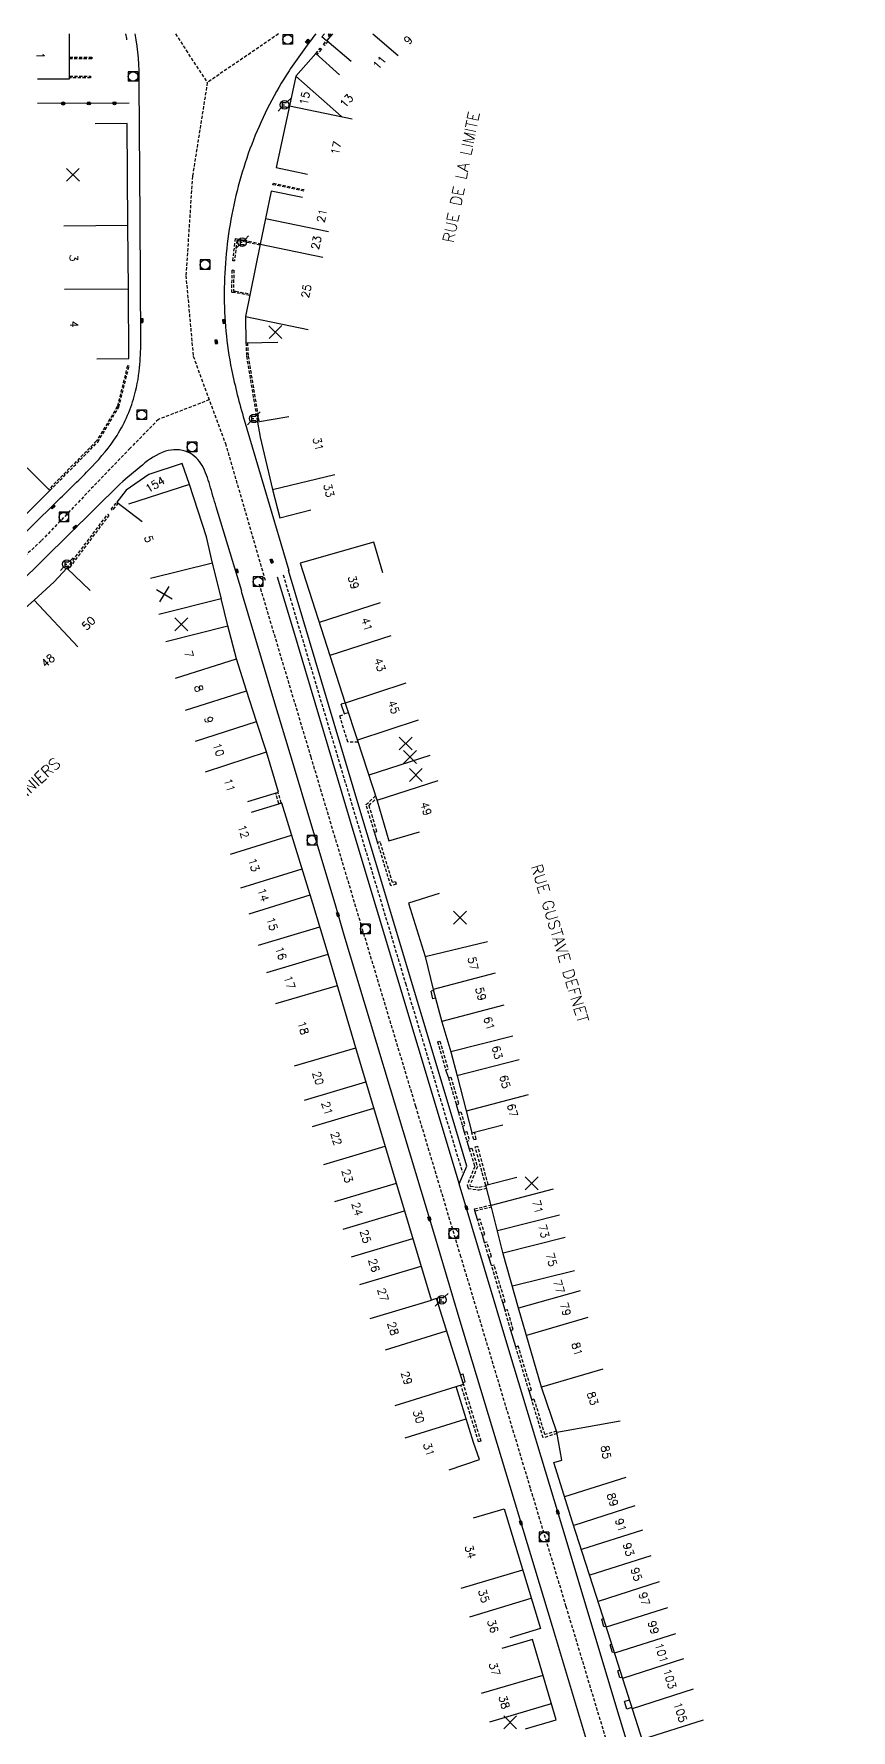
# Model space of a CAD drawing. Header units: millimetres. Extents: x 114000 to 119599, y 121000 to 124063.
# Drawn here: x 114544.1 to 114671.6, y 121735 to 122000 of the extents above; entities that cross this region are included whole.
import ezdxf
from ezdxf.enums import TextEntityAlignment as Align

# ---------------------------------------------------------------- set-up
doc = ezdxf.new("R2010")
doc.units = ezdxf.units.MM
doc.linetypes.add('DASHED', pattern=[0.75, 0.5, -0.25])
doc.layers.get('0').update_dxf_attribs({"linetype": 'CONTINUOUS'})
for name, color, linetype in [('W0001', 6, 'DASHED'), ('W0008', 7, 'CONTINUOUS'), ('W0100', 7, 'CONTINUOUS'), ('W0105', 7, 'CONTINUOUS'), ('W0112', 1, 'DASHED'), ('W0322', 7, 'CONTINUOUS'), ('W0400', 7, 'CONTINUOUS'), ('W0420', 7, 'CONTINUOUS'), ('W0471', 7, 'CONTINUOUS'), ('W0989', 7, 'CONTINUOUS'), ('W0991', 7, 'CONTINUOUS'), ('W1102', 7, 'CONTINUOUS')]:
    doc.layers.add(name, color=color, linetype=linetype)
doc.styles.get("Standard").update_dxf_attribs({"font": 'romans.shx', "width": 0.85})

# ---------------------------------------------------------------- blocks, each defined once
blk = doc.blocks.new('T400')
for p, q in [((-0.15, 0.3), (0.15, 0.3)), ((-0.15, -0.25), (-0.15, 0.3)), ((-0.15, 0.15), (0.15, 0.15)), ((-0.15, 0), (0.15, 0)), ((0.15, 0.3), (0.15, -0.25)), ((-0.15, -0.15), (0.15, -0.15)), ((-0.15, -0.25), (-0.15, -0.3)), ((-0.15, -0.3), (0.15, -0.3)), ((0.15, -0.3), (0.15, -0.25))]:
    blk.add_line(p, q)
blk = doc.blocks.new('T420')
for p, q in [((0.75, 0.75), (-0.75, 0.75)), ((-0.75, 0.75), (-0.75, -0.75)), ((0.75, 0.75), (0.75, -0.75)), ((0.75, -0.75), (-0.75, -0.75))]:
    blk.add_line(p, q)
blk.add_ellipse((0, 0), major_axis=(-0.53, 0.53), ratio=1, start_param=3.926991, end_param=10.210176)
blk = doc.blocks.new('T471')
for p, q in [((-0.333334, 0.333334), (-0.333334, -0.333334)), ((-0.333334, 0.333334), (0.333334, 0.333334)), ((-0.333334, 0), (0, 0)), ((0.500001, 0.500001), (1.000002, 1.000002)), ((-0.500001, -0.500001), (-1.000002, -1.000002)), ((-0.333334, -0.333334), (0.333334, -0.333334))]:
    blk.add_line(p, q)
blk.add_ellipse((0, 0), major_axis=(0.471405, 0.471405), ratio=1, start_param=5.4977871438, end_param=11.780972451)
blk = doc.blocks.new('t991o')
at = {"color": 0, "linetype": 'Continuous'}
for p, q in [((-1, 1), (1, -1)), ((-1, -1), (1, 1))]:
    blk.add_line(p, q, dxfattribs=at)
blk = doc.blocks.new('t322o')
at = {"color": 0, "linetype": 'Continuous'}
for radius in [0.25, 0.15]:
    blk.add_circle((0, 0), radius, dxfattribs=at)

msp = doc.modelspace()

# ---------------------------------------------------------------- linework, layer by layer
at = {"layer": 'W0001'}
for points in [[(114566.15, 122000), (114571.12, 121992.4)], [(114582.24, 122000), (114571.12, 121992.4), (114568.81, 121977.76), (114567.78, 121962.23), (114568.93, 121949.64), (114573.94, 121936.03), (114580.2, 121914.53)], [(114571.44, 121942.84), (114563.52, 121939.79), (114559.08, 121935.28), (114545.19, 121920.79), (114536.32, 121912.52), (114530.61, 121907.33), (114525.16, 121902.81), (114514.41, 121894.8), (114499.41, 121884.15), (114486.62, 121873.92), (114474.01, 121862.93), (114469.57, 121858.67), (114465.99, 121854.15), (114462.93, 121850.14), (114460.03, 121845.71), (114457.55, 121840.34), (114455, 121832.16), (114455.59, 121823.64), (114456.87, 121818.61), (114459.77, 121809.67), (114465.1, 121794.71)], [(114582.97, 121915.49), (114591.86, 121885.72), (114602.05, 121851.69), (114610.91, 121822.21)], [(114669.24, 121627.33), (114657.43, 121657.31), (114650, 121678.65), (114645.02, 121694.68), (114638.58, 121716.26), (114633.75, 121732.32), (114627.14, 121754.31), (114621.56, 121772.82), (114610.71, 121808.97), (114603.67, 121832.45), (114595.17, 121860.73), (114587.33, 121887), (114579.25, 121914.03)]]:
    msp.add_lwpolyline(points, dxfattribs=at)
at = {"layer": 'W0008', "flags": 128}
for points in [[(114489.55, 121899.08), (114501.5, 121896.75), (114501.49, 121896.56, 0.032), (114506.97, 121895.7, 0.0795), (114510.64, 121895.93, 0.0811), (114515.06, 121898.18), (114523.16, 121904.16, 0.0027), (114528.32, 121908.36, 0.0215), (114532.41, 121911.98), (114547.58, 121926.89, 0.0063), (114552.61, 121931.87, 0.0425), (114556.55, 121936.54, 0.0761), (114559.61, 121942.96, 0.0492), (114560.56, 121947.87, 0.018), (114560.76, 121951.86), (114560.65, 121971.08), (114560.49, 121992.37, 0.046171), (114559.89, 122000, 0.0441)], [(114588.04, 122000, 0.016006), (114583.88, 121994.24, 0.0506), (114578.33, 121983.46, 0.0469), (114574.94, 121971.77, 0.0464), (114573.77, 121959.58, 0.0502), (114574.89, 121947.59, 0.0188), (114576.88, 121939.72), (114583.86, 121916.19)], [(114576.5, 121912.97), (114572.52, 121926.11, -0.0013), (114571.51, 121929.51, 0.0632), (114570.32, 121932.57, 0.151), (114568.09, 121934.68, 0.1753), (114564.6, 121934.8, 0.0982), (114561, 121932.65, 0.0092), (114557.5, 121929.68), (114537.67, 121910.12, -0.0103), (114532.48, 121905.32, -0.0205), (114524.33, 121898.85), (114490.27, 121873.67, 0.0209), (114487.07, 121871.1, 0.0694), (114485, 121868.87, 0.0717), (114484.17, 121867.01, 0.1407), (114484.03, 121864.6, 0.0416), (114484.37, 121863.77), (114486.76, 121860.46)]]:
    msp.add_lwpolyline(points, format="xyb", dxfattribs=at)
at = {"layer": 'W0008'}
for points in [[(114610.47, 121820.28), (114604.01, 121841.76), (114594.19, 121874.51), (114584.45, 121907.2), (114582.07, 121915.12)], [(114671.58, 121628.85), (114664.46, 121647.32), (114660.24, 121658.37), (114657.61, 121665.31), (114653.7, 121676.87), (114649.77, 121689.37), (114647.81, 121695.68), (114644.85, 121705.79), (114639.7, 121723.02), (114635.41, 121737.2), (114626.59, 121766.51), (114618.35, 121793.93), (114610.44, 121820.36), (114611.65, 121823.15), (114609.16, 121831.33), (114599.56, 121863.41), (114599.24, 121864.48), (114598.53, 121866.92), (114594.95, 121878.82), (114586.01, 121908.69), (114583.78, 121916.17)], [(114576.43, 121912.94), (114581.63, 121895.53), (114584.53, 121885.85), (114587.08, 121877.33), (114591.01, 121864.16), (114592.45, 121859.24), (114600.65, 121831.96), (114606.41, 121812.81), (114610.4, 121799.49), (114624.93, 121751.25), (114635.1, 121717.41), (114643.07, 121690.86), (114647.51, 121676.55), (114650.78, 121666.7), (114653.77, 121658.49), (114657.49, 121648.74), (114666.9, 121625.69)]]:
    msp.add_lwpolyline(points, dxfattribs=at)
at = {"layer": 'W0100', "flags": 128}
for points in [[(114544.63, 121992.98), (114549.63, 121993), (114549.6, 122000)], [(114589.73, 121998.92), (114589.01, 121999.53), (114589.42, 122000)], [(114590.65, 122000), (114589.78, 121998.97), (114593.59, 121995.73)], [(114591.78, 121993.63), (114588.04, 121996.94), (114584.92, 121993.4), (114583.96, 121988.78), (114581.88, 121979.13), (114586.77, 121978.07)], [(114553.9, 121949.26), (114558.9, 121949.28), (114558.84, 121960.12), (114558.72, 121970.08), (114558.61, 121986), (114553.61, 121985.96)], [(114586, 121974.45), (114581.1, 121975.45), (114580.23, 121971.15), (114579.39, 121967.18), (114577.08, 121955.85), (114577.14, 121951.75), (114582.14, 121951.83)], [(114583.87, 121940.2), (114578.95, 121939.33), (114579.35, 121937.02), (114581.32, 121928.82), (114582.42, 121924.42), (114587.27, 121925.64)], [(114535.81, 121925.08), (114539.32, 121921.53), (114542.83, 121924.94), (114546.55, 121928.67), (114543.03, 121932.23)], [(114552.83, 121913.06), (114549.23, 121916.52), (114547.22, 121914.43), (114544.12, 121911.54), (114537.2, 121905.47), (114530.53, 121900.98), (114527.11, 121898.23), (114520.38, 121892.82), (114516.29, 121889.59), (114512.52, 121886.56), (114509.19, 121883.85), (114505.76, 121881.02), (114502.54, 121878.51), (114498.75, 121875.41), (114501.91, 121871.54)]]:
    msp.add_lwpolyline(points, dxfattribs=at)
at = {"layer": 'W0100'}
for points in [[(114590.28, 122000), (114589.98, 121999.64), (114590.38, 121999.68)], [(114590, 122000), (114590.38, 121999.68), (114590.35, 122000)], [(114573.35, 121911.76), (114571.95, 121917.35), (114571, 121921.43), (114568.35, 121929.62), (114567.19, 121932.92), (114562.02, 121931.2), (114558.45, 121928.72), (114557.01, 121926.85), (114560.97, 121923.81)], [(114598.5, 121915.83), (114597.11, 121920.63), (114585.64, 121917.31), (114590.25, 121902.9), (114592.63, 121895.44), (114594.56, 121889.64), (114597.61, 121880.21), (114599.45, 121873.94), (114604.24, 121875.35)], [(114577.44, 121880.1), (114582.23, 121881.53), (114580.36, 121887.83), (114578.8, 121892.6), (114577.26, 121897.41), (114575.68, 121902.4), (114574.35, 121907.54), (114573.27, 121911.79)], [(114608.86, 121775.69), (114613.6, 121777.3), (114612.69, 121779.98), (114609.97, 121788.71), (114611.09, 121789.09), (114606.9, 121802.43), (114606.1, 121802.19), (114594.3, 121841.63), (114589.98, 121856.24), (114587.6, 121864.17), (114582.74, 121879.83), (114577.97, 121878.35)], [(114607.29, 121865.73), (114602.52, 121864.23), (114605.14, 121855.86), (114606.38, 121850.73), (114607.72, 121845.69), (114609.14, 121840.98), (114610.1, 121837.24), (114612.43, 121828.34), (114617.26, 121829.61)], [(114646.22, 121727.25), (114641.46, 121725.73), (114632.85, 121752.81), (114628.14, 121767.54), (114625.18, 121776.82), (114626.44, 121777.19), (114625.67, 121781.57), (114623.27, 121788.6), (114619.68, 121800.95), (114617.32, 121809.42), (114615.42, 121816.95), (114614.57, 121820.14), (114619.41, 121821.42)], [(114612.67, 121768.17), (114617.46, 121769.62), (114623.12, 121750.9), (114618.33, 121749.45)], [(114620.78, 121735.21), (114625.58, 121736.62), (114621.89, 121749.17), (114617.09, 121747.76)]]:
    msp.add_lwpolyline(points, dxfattribs=at)
at = {"layer": 'W0105'}
for p, q in [((114592.62, 121895.48), (114592.04, 121895.28)), ((114593.14, 121893.97), (114592.56, 121893.77)), ((114606.42, 121850.57), (114606.04, 121850.48)), ((114606.72, 121849.38), (114606.34, 121849.28)), ((114610.63, 121790.55), (114611.06, 121790.67)), ((114611.02, 121789.34), (114611.39, 121789.44)), ((114632.96, 121752.43), (114632.68, 121752.35)), ((114633.28, 121751.25), (114633, 121751.18)), ((114634.21, 121748.4), (114633.98, 121748.34)), ((114634.57, 121747.23), (114634.34, 121747.16)), ((114635.49, 121744.38), (114635.17, 121744.28)), ((114635.86, 121743.29), (114635.5, 121743.18)), ((114637.02, 121739.72), (114636.23, 121739.48)), ((114637.37, 121738.56), (114636.59, 121738.32))]:
    msp.add_line(p, q, dxfattribs=at)
for points in [[(114592.56, 121893.77), (114592.04, 121895.28)], [(114597.69, 121873.74), (114597.22, 121875.29)], [(114606.34, 121849.28), (114606.04, 121850.48)], [(114608.32, 121838.19), (114608.74, 121836.93)], [(114609.97, 121832.76), (114610.31, 121831.52)], [(114610.95, 121829.4), (114611.23, 121828.44)], [(114611.62, 121827.04), (114612.01, 121825.83)], [(114613.28, 121814.8), (114612.9, 121816.16)], [(114614.37, 121811.2), (114614.05, 121812.35)], [(114615.49, 121807.6), (114615.07, 121808.92)], [(114617.59, 121800.62), (114617.22, 121801.81)], [(114619.26, 121794.93), (114618.48, 121797.48)], [(114611.39, 121789.44), (114611.06, 121790.67)], [(114621.75, 121786.67), (114621.33, 121788.02)], [(114633, 121751.18), (114632.68, 121752.35)], [(114634.34, 121747.16), (114633.98, 121748.34)], [(114635.5, 121743.18), (114635.17, 121744.28)], [(114636.59, 121738.32), (114636.23, 121739.48)]]:
    msp.add_lwpolyline(points, dxfattribs=at)
at = {"layer": 'W0112'}
for p, q in [((114581.81, 121881.39), (114582.19, 121881.51)), ((114597.35, 121880.97), (114597.49, 121880.55)), ((114582.29, 121879.76), (114582.67, 121879.87)), ((114597.22, 121875.29), (114597.6, 121875.41)), ((114597.69, 121873.74), (114598.08, 121873.85)), ((114600.49, 121867.55), (114600.6, 121867.17)), ((114607.04, 121842.57), (114607.43, 121842.68)), ((114608.32, 121838.19), (114608.7, 121838.3)), ((114608.74, 121836.93), (114609.13, 121837.04)), ((114609.97, 121832.76), (114610.36, 121832.87)), ((114610.31, 121831.52), (114610.69, 121831.64)), ((114610.95, 121829.4), (114611.33, 121829.52)), ((114611.23, 121828.44), (114611.62, 121828.55)), ((114611.62, 121827.04), (114612.01, 121827.15)), ((114612.7, 121827.27), (114613.09, 121827.37)), ((114612.01, 121825.83), (114612.4, 121825.94)), ((114612.93, 121826.15), (114613.32, 121826.25)), ((114612.9, 121816.16), (114615.47, 121816.77)), ((114613.28, 121814.8), (114613.66, 121814.92)), ((114614.05, 121812.35), (114614.43, 121812.47)), ((114614.37, 121811.2), (114614.76, 121811.31)), ((114615.07, 121808.92), (114615.45, 121809.04)), ((114615.49, 121807.6), (114615.87, 121807.72)), ((114617.22, 121801.81), (114617.6, 121801.93)), ((114617.59, 121800.62), (114617.98, 121800.73)), ((114618.48, 121797.48), (114618.86, 121797.59)), ((114619.26, 121794.93), (114619.64, 121795.04)), ((114613.47, 121780.06), (114610.71, 121788.96)), ((114621.33, 121788.02), (114621.71, 121788.14)), ((114621.75, 121786.67), (114622.13, 121786.79)), ((114613.85, 121780.18), (114613.47, 121780.06))]:
    msp.add_line(p, q, dxfattribs=at)
for points in [[(114588.04, 121996.94), (114588.74, 121997.76), (114588.93, 121997.6), (114588.22, 121996.78)], [(114589.97, 121998.81), (114589.46, 121998.21), (114589.27, 121998.37), (114589.78, 121998.97)], [(114549.62, 121996.35), (114553.08, 121996.36), (114553.08, 121996.11), (114549.62, 121996.1)], [(114549.63, 121993.4), (114552.91, 121993.41), (114552.91, 121993.16), (114549.63, 121993.15)], [(114586.21, 121975.44), (114581.37, 121976.45), (114581.43, 121976.7), (114586.26, 121975.68)], [(114579.35, 121966.98), (114576.06, 121967.68), (114575.74, 121967.74), (114575.36, 121964.55), (114575.11, 121964.57), (114575.53, 121968.03), (114576.11, 121967.93), (114579.4, 121967.23)], [(114577.75, 121959.13), (114575.52, 121959.58), (114574.93, 121959.59), (114575.03, 121963.13), (114575.28, 121963.12), (114575.19, 121959.84), (114575.54, 121959.83), (114577.8, 121959.37)], [(114577.15, 121951.75), (114577.25, 121949.64), (114578.95, 121939.33)], [(114577.4, 121951.75), (114577.5, 121949.67), (114579.19, 121939.38)], [(114546.55, 121928.67), (114554.04, 121936.25), (114557.31, 121941.69), (114558.91, 121948.11), (114558.66, 121948.17), (114557.08, 121941.78), (114553.84, 121936.41), (114546.37, 121928.85)], [(114557.2, 121926.7), (114556.29, 121925.59), (114556.1, 121925.75), (114557.01, 121926.85)], [(114549.23, 121916.52), (114555.58, 121924.98), (114555.78, 121924.83), (114549.41, 121916.35)], [(114594.65, 121889.36), (114593.04, 121889.39), (114591.8, 121893.47), (114592.56, 121893.77)], [(114582.29, 121879.76), (114581.81, 121881.39)], [(114582.67, 121879.87), (114582.19, 121881.51)], [(114597.22, 121875.29), (114595.9, 121879.6), (114597.35, 121880.97)], [(114597.6, 121875.41), (114596.36, 121879.48), (114597.49, 121880.55)], [(114600.6, 121867.17), (114599.76, 121866.93), (114597.69, 121873.74)], [(114600.49, 121867.55), (114600.03, 121867.42), (114598.08, 121873.85)], [(114607.04, 121842.57), (114608.32, 121838.19)], [(114607.43, 121842.68), (114608.7, 121838.3)], [(114608.74, 121836.93), (114609.97, 121832.76)], [(114609.13, 121837.04), (114610.36, 121832.87)], [(114610.31, 121831.52), (114610.95, 121829.4)], [(114610.69, 121831.64), (114611.33, 121829.52)], [(114611.23, 121828.44), (114611.62, 121827.04)], [(114611.62, 121828.55), (114612.01, 121827.15)], [(114612.7, 121827.27), (114612.43, 121828.34)], [(114613.09, 121827.37), (114612.82, 121828.44)], [(114612.01, 121825.83), (114612.85, 121823.07), (114611.69, 121820.2), (114611.83, 121819.65), (114613.55, 121819.42), (114614.68, 121819.7)], [(114612.4, 121825.94), (114613.28, 121823.05), (114612.11, 121820.17), (114612.15, 121820.01), (114613.53, 121819.83), (114614.59, 121820.08)], [(114614.57, 121820.14), (114612.93, 121826.15)], [(114614.96, 121820.24), (114613.32, 121826.25)], [(114612.9, 121816.16), (114612.82, 121816.45), (114615.4, 121817.06)], [(114614.05, 121812.35), (114613.28, 121814.8)], [(114614.43, 121812.47), (114613.66, 121814.92)], [(114615.45, 121809.04), (114614.76, 121811.31)], [(114615.07, 121808.92), (114614.37, 121811.2)], [(114617.22, 121801.81), (114615.49, 121807.6)], [(114617.6, 121801.93), (114615.87, 121807.72)], [(114618.48, 121797.48), (114617.59, 121800.62)], [(114618.86, 121797.59), (114617.98, 121800.73)], [(114621.33, 121788.02), (114619.26, 121794.93)], [(114621.71, 121788.14), (114619.64, 121795.04)], [(114613.85, 121780.18), (114611.09, 121789.1)], [(114625.7, 121781.36), (114623.55, 121780.69), (114621.75, 121786.67)], [(114625.61, 121781.75), (114623.82, 121781.19), (114622.13, 121786.79)]]:
    msp.add_lwpolyline(points, dxfattribs=at)
at = {"layer": 'W0322'}
msp.add_line((114558.92, 121989.17), (114544.64, 121989.12), dxfattribs=at)
at = {"layer": 'W0322', "flags": 128}
msp.add_lwpolyline([(114558.59, 121999.07, 0.00476), (114558.43, 122000, 0.0404)], format="xyb", dxfattribs=at)
at = {"layer": 'W1102'}
for p, q in [((114596.94, 122000), (114600.91, 121996.64)), ((114584.92, 121993.4), (114592.06, 121987.1)), ((114583.96, 121988.78), (114593.75, 121986.75)), ((114580.23, 121971.15), (114590.03, 121969.15)), ((114558.72, 121970.08), (114548.72, 121969.96)), ((114579.39, 121967.18), (114589.17, 121965.11)), ((114558.84, 121960.12), (114548.84, 121960.06)), ((114577.08, 121955.85), (114586.88, 121953.85)), ((114581.32, 121928.82), (114591.04, 121931.15)), ((114568.35, 121929.62), (114558.84, 121926.53)), ((114571.95, 121917.35), (114562.25, 121914.92)), ((114544.12, 121911.54), (114550.94, 121904.23)), ((114563.58, 121909.34), (114573.27, 121911.79)), ((114598.12, 121911.12), (114588.6, 121908.07)), ((114564.65, 121905.1), (114574.34, 121907.54)), ((114599.77, 121905.95), (114590.24, 121902.91)), ((114566.14, 121899.38), (114575.68, 121902.4)), ((114567.74, 121894.34), (114577.26, 121897.4)), ((114602.13, 121898.58), (114592.64, 121895.43)), ((114569.3, 121889.5), (114578.8, 121892.6)), ((114604.05, 121892.81), (114594.56, 121889.65)), ((114570.85, 121884.74), (114580.36, 121887.83)), ((114605.83, 121887.28), (114596.32, 121884.21)), ((114607.12, 121883.3), (114597.6, 121880.23)), ((114574.74, 121871.89), (114584.29, 121874.85)), ((114576.37, 121866.62), (114585.92, 121869.58)), ((114577.64, 121862.54), (114587.19, 121865.5)), ((114579.13, 121857.63), (114588.7, 121860.5)), ((114580.4, 121853.38), (114589.98, 121856.25)), ((114614.87, 121858.17), (114605.15, 121855.83)), ((114581.83, 121848.53), (114591.42, 121851.37)), ((114616.04, 121853.29), (114606.38, 121850.71)), ((114617.38, 121848.29), (114607.72, 121845.71)), ((114618.83, 121843.45), (114609.14, 121840.97)), ((114584.71, 121838.79), (114594.3, 121841.63)), ((114619.78, 121839.73), (114610.09, 121837.26)), ((114586.31, 121833.45), (114595.89, 121836.32)), ((114621.22, 121834.25), (114611.54, 121831.71)), ((114587.54, 121829.33), (114597.12, 121832.19)), ((114589.32, 121823.38), (114598.9, 121826.24)), ((114591.05, 121817.59), (114600.63, 121820.46)), ((114625.08, 121819.52), (114615.42, 121816.96)), ((114592.34, 121813.3), (114601.92, 121816.16)), ((114626.1, 121815.48), (114616.41, 121813.04)), ((114593.64, 121808.96), (114603.22, 121811.83)), ((114626.98, 121812), (114617.29, 121809.56)), ((114594.93, 121804.64), (114604.51, 121807.5)), ((114628.42, 121806.8), (114618.73, 121804.36)), ((114629.31, 121803.64), (114619.68, 121800.96)), ((114596.52, 121799.32), (114606.1, 121802.19)), ((114630.52, 121799.49), (114620.92, 121796.69)), ((114598.93, 121794.43), (114608.47, 121797.43)), ((114632.87, 121791.4), (114623.27, 121788.61)), ((114600.42, 121785.74), (114609.97, 121788.71)), ((114601.99, 121780.71), (114611.54, 121783.68)), ((114635.53, 121783.27), (114625.68, 121781.54)), ((114636.42, 121774.49), (114626.89, 121771.46)), ((114637.83, 121770.06), (114628.31, 121767.01)), ((114639.04, 121766.27), (114629.52, 121763.23)), ((114640.32, 121762.28), (114630.8, 121759.23)), ((114610.76, 121757.2), (114620.34, 121760.09)), ((114612.12, 121752.72), (114621.69, 121755.62)), ((114641.63, 121758.18), (114632.11, 121755.14)), ((114642.92, 121754.15), (114633.39, 121751.12)), ((114644.21, 121750.09), (114634.68, 121747.07)), ((114645.46, 121746.15), (114635.93, 121743.12)), ((114613.93, 121740.79), (114623.53, 121743.61)), ((114646.96, 121741.41), (114637.43, 121738.38)), ((114615.24, 121736.35), (114624.83, 121739.18)), ((114648.5, 121736.58), (114638.97, 121733.55))]:
    msp.add_line(p, q, dxfattribs=at)

# ---------------------------------------------------------------- block references
at = {"layer": 'W0322', "rotation": 180.2203110947126}
for p in [(114548.64, 121989.13), (114552.64, 121989.15), (114556.64, 121989.16)]:
    msp.add_blockref('t322o', p, dxfattribs=at)
at = {"layer": 'W0400'}
for p, rotation in [((114586.78, 121998.84), 140.0854299198357), ((114560.92, 121955.24), 359.9742210378034), ((114573.71, 121955.08), 3.867052841239293), ((114572.52, 121951.91), 7.867955637531007), ((114547.05, 121926.11), 133.0891199817346), ((114550.48, 121922.94), 312.2151829752747), ((114581.17, 121917.68), 18.4556642662211), ((114575.73, 121916.13), 18.17372420956059), ((114591.51, 121862.45), 16.51785306301788), ((114611.56, 121816.62), 196.6991675680873), ((114605.78, 121814.93), 17.17046253732381), ((114625.82, 121769.05), 196.2706527867789), ((114620.06, 121767.42), 16.60893179061971)]:
    msp.add_blockref('T400', p, dxfattribs=dict(at, rotation=rotation))
at = {"layer": 'W0420'}
for p in [(114583.68, 121999.13), (114559.55, 121993.35), (114570.78, 121963.95), (114560.87, 121940.5), (114568.75, 121935.47), (114548.74, 121924.52), (114548.74, 121924.51), (114579.05, 121914.42), (114587.45, 121874.04), (114595.8, 121860.18), (114609.56, 121812.57), (114623.69, 121765.18)]:
    msp.add_blockref('T420', p, dxfattribs=at)
at = {"layer": 'W0471'}
for p in [(114583.16, 121988.93), (114576.57, 121967.46), (114578.38, 121939.94), (114549.2, 121917.18), (114607.71, 121802.26)]:
    msp.add_blockref('T471', p, dxfattribs=at)
at = {"layer": 'W0991'}
for p, rotation in [((114550.16, 121977.98), 270.3938955274834), ((114581.76, 121953.43), 270.887997418063), ((114564.41, 121912.49), 284.073129157759), ((114567.07, 121907.77), 90), ((114602.08, 121889.16), 90), ((114602.76, 121887.05), 90), ((114603.67, 121884.23), 90), ((114610.57, 121861.94), 90), ((114621.74, 121820.45), 90), ((114618.39, 121736.25), 90)]:
    msp.add_blockref('t991o', p, dxfattribs=dict(at, rotation=rotation))

# ---------------------------------------------------------------- texts
at = {"layer": 'W0989'}
for s, rotation, p in [('RUE DE LA LIMITE', 78.732, (114610.73, 121977.63)), ('RUE DES FERRONNIERS', 42.6092, (114537.69, 121877.14)), ('RUE GUSTAVE DEFNET', 286.7316, (114626.15, 121857.92))]:
    msp.add_text(s, height=1.75, rotation=rotation, dxfattribs=at).set_placement(p, align=Align.MIDDLE)
at = {"layer": 'W0991'}
for s, rotation, p in [('9', 49.7608, (114602.48, 121999.04)), ('1', 270.2203, (114545.09, 121996.61)), ('11', 49.6839, (114598.01, 121995.53)), ('15', 78.2776, (114586.33, 121989.94)), ('13', 48.5494, (114592.85, 121989.54)), ('17', 77.8401, (114591.23, 121982.16)), ('21', 78.5109, (114589, 121971.6)), ('23', 78.0207, (114588.12, 121967.4)), ('3', 270.698, (114550.28, 121965)), ('25', 78.4705, (114586.56, 121959.82)), ('4', 270.3268, (114550.37, 121954.65)), ('31', 282.7096, (114588.42, 121935.95)), ('154', 30.781, (114562.97, 121929.61)), ('33', 284.089, (114590.11, 121928.69)), ('5', 286.3774, (114561.99, 121921.09)), ('39', 287.7153, (114593.94, 121914.33)), ('50', 44.2637, (114552.61, 121907.94)), ('41', 287.7181, (114596.04, 121907.77)), ('48', 41.2404, (114546.26, 121902.12)), ('7', 284.5248, (114568.26, 121903.12)), ('43', 287.7349, (114598.06, 121901.45)), ('8', 287.5821, (114569.81, 121897.74)), ('45', 288.4171, (114600.22, 121894.83)), ('9', 287.8316, (114571.37, 121892.85)), ('10', 288.0427, (114572.88, 121888.2)), ('11', 286.579, (114574.6, 121882.65)), ('49', 286.3573, (114605.27, 121878.96)), ('12', 287.2289, (114576.78, 121875.41)), ('13', 287.2337, (114578.4, 121870.2)), ('14', 287.2325, (114579.86, 121865.51)), ('15', 286.7138, (114581.25, 121860.97)), ('16', 286.7119, (114582.63, 121856.4)), ('57', 283.5393, (114612.6, 121854.78)), ('17', 286.4713, (114583.98, 121851.86)), ('59', 284.9586, (114613.81, 121850.04)), ('61', 286.7568, (114615.11, 121845.43)), ('18', 286.4691, (114586.09, 121844.72)), ('63', 284.3041, (114616.38, 121840.91)), ('20', 286.6526, (114588.42, 121836.87)), ('65', 284.6908, (114617.58, 121836.32)), ('21', 286.6542, (114589.83, 121832.17)), ('67', 284.6863, (114618.75, 121831.85)), ('22', 286.6549, (114591.24, 121827.44)), ('23', 286.6543, (114592.99, 121821.6)), ('24', 286.6538, (114594.53, 121816.44)), ('71', 284.15, (114622.69, 121816.77)), ('73', 284.155, (114623.64, 121812.97)), ('25', 286.6536, (114595.82, 121812.14)), ('26', 286.6545, (114597.16, 121807.64)), ('75', 285.5529, (114624.83, 121808.53)), ('27', 286.655, (114598.54, 121803.03)), ('77', 285.5503, (114626.01, 121804.31)), ('79', 286.2332, (114627.02, 121800.78)), ('28', 286.6553, (114600.12, 121797.75)), ('81', 286.2343, (114628.83, 121794.56)), ('29', 287.2668, (114602.23, 121790.02)), ('83', 288.8504, (114631.27, 121786.84)), ('30', 287.2703, (114604.1, 121784.02)), ('31', 287.27, (114605.7, 121778.87)), ('85', 279.984, (114633.33, 121778.45)), ('89', 287.6599, (114634.38, 121771.03)), ('91', 287.7344, (114635.65, 121767.05)), ('34', 286.8282, (114612.18, 121762.88)), ('93', 287.7316, (114636.86, 121763.25)), ('95', 287.7296, (114638.1, 121759.37)), ('35', 286.8301, (114614.27, 121755.98)), ('97', 287.7307, (114639.33, 121755.52)), ('36', 286.8303, (114615.69, 121751.26)), ('99', 287.6354, (114640.75, 121751.06)), ('101', 287.6366, (114642.01, 121747.1)), ('37', 286.391, (114615.95, 121744.55)), ('103', 287.6341, (114643.3, 121743.04)), ('38', 286.3915, (114617.47, 121739.4)), ('105', 287.6342, (114644.96, 121737.81))]:
    msp.add_text(s, height=1.25, rotation=rotation, dxfattribs=at).set_placement(p, align=Align.MIDDLE)

doc.saveas('drawing.dxf')
